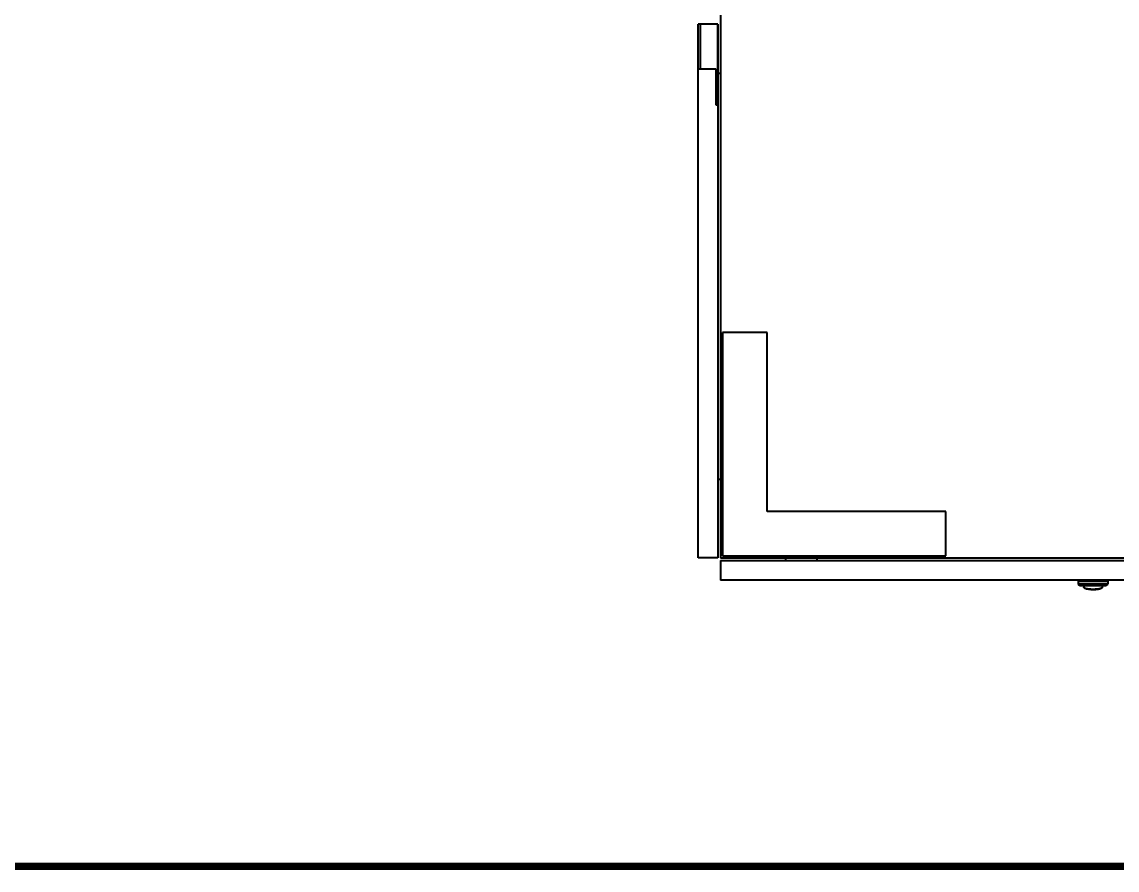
# Model space of a CAD drawing. Header units: millimetres. Extents: x 4969 to 37601, y -771 to 6478.
# Drawn here: x 18174 to 19400, y -630 to 319 of the extents above; entities that cross this region are included whole.
import ezdxf
from ezdxf.enums import TextEntityAlignment as Align

# ---------------------------------------------------------------- set-up
doc = ezdxf.new("R2010")
doc.units = ezdxf.units.MM
doc.header["$LTSCALE"] = 7
doc.header["$MEASUREMENT"] = 0
doc.layers.get('0').update_dxf_attribs({"linetype": 'CONTINUOUS'})
doc.layers.add('FORMAT-1', color=7, linetype='CONTINUOUS')
doc.layers.add('가시적인 것(ISO)', color=3, linetype='CONTINUOUS', lineweight=40)
doc.layers.add('가시적인 좁은 것(ISO)', color=3, linetype='CONTINUOUS', lineweight=35)
doc.styles.add('HAN', font='')
doc.styles.get('HAN').set_extended_font_data('GulimChe')

# ---------------------------------------------------------------- blocks, each defined once
blk = doc.blocks.new('format-a1')
at = {"layer": 'FORMAT-1', "color": 7, "const_width": 0.7}
blk.add_lwpolyline([(26, 10), (26, 592), (854, 592), (854, 10)], close=True, dxfattribs=at)
at = {"style": 'HAN'}
for tag, height, p in [('MODEL-NAME', 4.5, (811.39, 49.79)), ('SCALE', 4.05, (713.46, 41.94)), ('PART-NAME', 4.5, (811.39, 41.94)), ('DWG-NO', 4.5, (811.39, 34.02)), ('DRA-BY', 4.5, (623.33, 31.66)), ('CH-BY', 4.5, (648.06, 31.66)), ('APP-BY', 4.5, (672.8, 31.66)), ('관련업체명', 4.5, (733.83, 16.64)), ('DRA-DATE', 3.75, (623.33, 13.71)), ('CH-DATE', 3.75, (648.06, 13.71)), ('APP-DATE', 3.75, (672.8, 13.71))]:
    blk.add_attdef(tag, text='', height=height, dxfattribs=at).set_placement(p, align=Align.MIDDLE_CENTER)

msp = doc.modelspace()

# ---------------------------------------------------------------- linework, layer by layer
at = {"layer": '가시적인 것(ISO)'}
for p, q in [((18956.326, 919.387), (18956.326, -280.613)), ((18953.286, 316.887), (18931.286, 316.887)), ((18931.286, -280.613), (18931.286, 316.887)), ((18933.586, 316.887), (18933.586, 266.887)), ((18953.286, 226.887), (18953.286, 316.887)), ((18953.286, 316.887), (18953.286, -280.613)), ((18931.286, 266.887), (18950.986, 266.887)), ((18950.986, 266.887), (18950.986, 226.387)), ((18956.326, 261.687), (18953.286, 261.687)), ((18956.326, 261.687), (18953.286, 261.687)), ((18953.286, 226.887), (18950.986, 226.887)), ((18950.986, 226.387), (18953.286, 226.387)), ((19008.326, -28.313), (18958.626, -28.313)), ((18958.626, -28.313), (18958.626, -278.313)), ((19008.326, -228.613), (19008.326, -28.313)), ((18956.326, -192.913), (18953.286, -192.913)), ((19208.626, -228.613), (19008.326, -228.613)), ((19208.626, -278.313), (19208.626, -228.613)), ((18953.286, -280.613), (18931.286, -280.613)), ((18956.326, -280.613), (20356.326, -280.613)), ((18958.626, -278.313), (19208.626, -278.313)), ((19029.026, -280.613), (19029.026, -283.613)), ((19064.026, -280.613), (19064.026, -283.613)), ((18956.326, -283.613), (20356.326, -283.613)), ((18956.326, -283.613), (18956.326, -305.613)), ((20356.326, -305.613), (18956.326, -305.613)), ((19357.476, -305.613), (19357.476, -306.613)), ((19389.176, -305.613), (19389.176, -306.613)), ((19356.726, -306.913), (19389.926, -306.913)), ((19356.726, -306.913), (19356.75, -309.631)), ((19357.476, -306.613), (19389.176, -306.613)), ((19358.326, -306.913), (19358.326, -306.763)), ((19358.75, -311.613), (19387.902, -311.613)), ((19362.994, -311.613), (19363.06, -313.524)), ((19383.658, -311.613), (19383.592, -313.524)), ((19388.326, -306.913), (19388.326, -306.763)), ((19389.926, -306.913), (19389.902, -309.631))]:
    msp.add_line(p, q, dxfattribs=at)
for centre, radius, start, end in [((19358.75, -309.613), 2, 180.5, 270), ((19358.476, -306.763), 0.15, 90, 180), ((19387.902, -309.613), 2, 270, 359.5), ((19388.176, -306.763), 0.15, 0, 90)]:
    msp.add_arc(centre, radius, start, end, dxfattribs=at)
msp.add_ellipse((19364.009, -313.495), major_axis=(-0.949, 0.047), ratio=0.97568374, start_param=0.08237041, end_param=0.08238263, dxfattribs=at)
msp.add_open_spline([(19383.592, -313.524), (19383.582, -313.796), (19383.488, -314.059), (19383.219, -314.477), (19383.048, -314.641), (19382.533, -315.024), (19382.142, -315.205), (19380.951, -315.623), (19380.017, -315.833), (19378.019, -316.131), (19376.972, -316.235), (19374.893, -316.355), (19373.842, -316.378), (19371.808, -316.356), (19370.8, -316.311), (19368.921, -316.16), (19368.029, -316.052), (19366.434, -315.782), (19365.722, -315.616), (19364.5, -315.214), (19363.999, -314.988), (19363.464, -314.497), (19363.337, -314.348), (19363.137, -313.98), (19363.068, -313.754), (19363.06, -313.524)], degree=3, knots=[0, 0, 0, 0, 0.14515336, 0.14515336, 0.29290717, 0.29290717, 0.55374891, 0.55374891, 0.95337748, 0.95337748, 1.29200316, 1.29200316, 1.60114001, 1.60114001, 1.90300508, 1.90300508, 2.20627702, 2.20627702, 2.51941739, 2.51941739, 2.85972831, 2.85972831, 2.97802664, 2.97802664, 3.10114972, 3.10114972, 3.10114972, 3.10114972], dxfattribs=at)
at = {"layer": '가시적인 좁은 것(ISO)'}
for p, q in [((19356.75, -309.631), (19389.902, -309.631)), ((19388.326, -306.763), (19358.326, -306.763))]:
    msp.add_line(p, q, dxfattribs=at)
msp.add_open_spline([(19383.592, -313.524), (19383.591, -313.556), (19383.586, -313.589), (19383.577, -313.621), (19383.569, -313.653), (19383.556, -313.685), (19383.54, -313.718), (19383.524, -313.75), (19383.505, -313.782), (19383.482, -313.814), (19383.458, -313.846), (19383.431, -313.878), (19383.401, -313.909), (19383.37, -313.941), (19383.336, -313.973), (19383.298, -314.004), (19383.26, -314.035), (19383.219, -314.067), (19383.174, -314.098), (19383.129, -314.129), (19383.08, -314.159), (19383.029, -314.19), (19382.977, -314.22), (19382.921, -314.251), (19382.862, -314.281), (19382.804, -314.31), (19382.741, -314.34), (19382.676, -314.37), (19382.61, -314.399), (19382.541, -314.428), (19382.469, -314.457), (19382.397, -314.485), (19382.322, -314.514), (19382.243, -314.542), (19382.165, -314.57), (19382.083, -314.597), (19381.999, -314.624), (19381.914, -314.652), (19381.826, -314.678), (19381.735, -314.705), (19381.645, -314.731), (19381.551, -314.757), (19381.455, -314.782), (19381.358, -314.808), (19381.259, -314.833), (19381.157, -314.857), (19381.055, -314.882), (19380.95, -314.906), (19380.843, -314.929), (19380.736, -314.953), (19380.626, -314.976), (19380.513, -314.998), (19380.401, -315.021), (19380.286, -315.043), (19380.169, -315.064), (19380.052, -315.085), (19379.932, -315.106), (19379.81, -315.126), (19379.689, -315.147), (19379.565, -315.166), (19379.439, -315.185), (19379.313, -315.204), (19379.185, -315.223), (19379.055, -315.241), (19378.925, -315.258), (19378.793, -315.276), (19378.659, -315.292), (19378.525, -315.309), (19378.39, -315.325), (19378.253, -315.34), (19378.115, -315.355), (19377.977, -315.37), (19377.836, -315.384), (19377.696, -315.398), (19377.554, -315.412), (19377.411, -315.424), (19377.268, -315.437), (19377.123, -315.449), (19376.978, -315.46), (19376.832, -315.472), (19376.685, -315.482), (19376.537, -315.492), (19376.389, -315.502), (19376.24, -315.512), (19376.09, -315.52), (19375.94, -315.529), (19375.789, -315.537), (19375.638, -315.544), (19375.486, -315.551), (19375.334, -315.557), (19375.181, -315.563), (19375.028, -315.569), (19374.874, -315.574), (19374.72, -315.578), (19374.566, -315.583), (19374.412, -315.586), (19374.257, -315.589), (19374.102, -315.592), (19373.947, -315.594), (19373.792, -315.596), (19373.637, -315.597), (19373.481, -315.598), (19373.326, -315.598), (19373.171, -315.598), (19373.015, -315.597), (19372.86, -315.596), (19372.705, -315.594), (19372.55, -315.592), (19372.395, -315.589), (19372.24, -315.586), (19372.086, -315.583), (19371.932, -315.578), (19371.778, -315.574), (19371.624, -315.569), (19371.471, -315.563), (19371.318, -315.557), (19371.166, -315.551), (19371.014, -315.544), (19370.863, -315.537), (19370.712, -315.529), (19370.562, -315.52), (19370.412, -315.512), (19370.263, -315.502), (19370.115, -315.492), (19369.967, -315.482), (19369.82, -315.472), (19369.674, -315.46), (19369.529, -315.449), (19369.384, -315.437), (19369.241, -315.424), (19369.098, -315.412), (19368.956, -315.398), (19368.816, -315.384), (19368.675, -315.37), (19368.537, -315.355), (19368.399, -315.34), (19368.262, -315.325), (19368.127, -315.309), (19367.993, -315.292), (19367.859, -315.276), (19367.727, -315.258), (19367.597, -315.241), (19367.467, -315.223), (19367.339, -315.204), (19367.213, -315.185), (19367.087, -315.166), (19366.963, -315.147), (19366.842, -315.126), (19366.72, -315.106), (19366.6, -315.085), (19366.483, -315.064), (19366.366, -315.043), (19366.251, -315.021), (19366.139, -314.998), (19366.026, -314.976), (19365.916, -314.953), (19365.809, -314.929), (19365.702, -314.906), (19365.597, -314.882), (19365.495, -314.857), (19365.393, -314.833), (19365.294, -314.808), (19365.197, -314.782), (19365.101, -314.757), (19365.007, -314.731), (19364.917, -314.705), (19364.826, -314.678), (19364.738, -314.652), (19364.653, -314.624), (19364.569, -314.597), (19364.487, -314.57), (19364.409, -314.542), (19364.33, -314.514), (19364.255, -314.485), (19364.183, -314.457), (19364.111, -314.428), (19364.042, -314.399), (19363.976, -314.37), (19363.911, -314.34), (19363.848, -314.31), (19363.79, -314.281), (19363.731, -314.251), (19363.675, -314.22), (19363.623, -314.19), (19363.572, -314.159), (19363.523, -314.129), (19363.478, -314.098), (19363.433, -314.067), (19363.392, -314.035), (19363.354, -314.004), (19363.316, -313.973), (19363.282, -313.941), (19363.251, -313.909), (19363.221, -313.878), (19363.194, -313.846), (19363.17, -313.814), (19363.147, -313.782), (19363.128, -313.75), (19363.112, -313.718), (19363.096, -313.685), (19363.083, -313.653), (19363.075, -313.621), (19363.066, -313.589), (19363.061, -313.556), (19363.06, -313.524)], degree=3, knots=[0, 0, 0, 0, 0.014705882, 0.014705882, 0.014705882, 0.029411765, 0.029411765, 0.029411765, 0.044117647, 0.044117647, 0.044117647, 0.058823529, 0.058823529, 0.058823529, 0.073529412, 0.073529412, 0.073529412, 0.088235294, 0.088235294, 0.088235294, 0.102941176, 0.102941176, 0.102941176, 0.117647059, 0.117647059, 0.117647059, 0.132352941, 0.132352941, 0.132352941, 0.147058824, 0.147058824, 0.147058824, 0.161764706, 0.161764706, 0.161764706, 0.176470588, 0.176470588, 0.176470588, 0.191176471, 0.191176471, 0.191176471, 0.205882353, 0.205882353, 0.205882353, 0.220588235, 0.220588235, 0.220588235, 0.235294118, 0.235294118, 0.235294118, 0.25, 0.25, 0.25, 0.264705882, 0.264705882, 0.264705882, 0.279411765, 0.279411765, 0.279411765, 0.294117647, 0.294117647, 0.294117647, 0.308823529, 0.308823529, 0.308823529, 0.323529412, 0.323529412, 0.323529412, 0.338235294, 0.338235294, 0.338235294, 0.352941176, 0.352941176, 0.352941176, 0.367647059, 0.367647059, 0.367647059, 0.382352941, 0.382352941, 0.382352941, 0.397058824, 0.397058824, 0.397058824, 0.411764706, 0.411764706, 0.411764706, 0.426470588, 0.426470588, 0.426470588, 0.441176471, 0.441176471, 0.441176471, 0.455882353, 0.455882353, 0.455882353, 0.470588235, 0.470588235, 0.470588235, 0.485294118, 0.485294118, 0.485294118, 0.5, 0.5, 0.5, 0.514705882, 0.514705882, 0.514705882, 0.529411765, 0.529411765, 0.529411765, 0.544117647, 0.544117647, 0.544117647, 0.558823529, 0.558823529, 0.558823529, 0.573529412, 0.573529412, 0.573529412, 0.588235294, 0.588235294, 0.588235294, 0.602941176, 0.602941176, 0.602941176, 0.617647059, 0.617647059, 0.617647059, 0.632352941, 0.632352941, 0.632352941, 0.647058824, 0.647058824, 0.647058824, 0.661764706, 0.661764706, 0.661764706, 0.676470588, 0.676470588, 0.676470588, 0.691176471, 0.691176471, 0.691176471, 0.705882353, 0.705882353, 0.705882353, 0.720588235, 0.720588235, 0.720588235, 0.735294118, 0.735294118, 0.735294118, 0.75, 0.75, 0.75, 0.764705882, 0.764705882, 0.764705882, 0.779411765, 0.779411765, 0.779411765, 0.794117647, 0.794117647, 0.794117647, 0.808823529, 0.808823529, 0.808823529, 0.823529412, 0.823529412, 0.823529412, 0.838235294, 0.838235294, 0.838235294, 0.852941176, 0.852941176, 0.852941176, 0.867647059, 0.867647059, 0.867647059, 0.882352941, 0.882352941, 0.882352941, 0.897058824, 0.897058824, 0.897058824, 0.911764706, 0.911764706, 0.911764706, 0.926470588, 0.926470588, 0.926470588, 0.941176471, 0.941176471, 0.941176471, 0.955882353, 0.955882353, 0.955882353, 0.970588235, 0.970588235, 0.970588235, 0.985294118, 0.985294118, 0.985294118, 0.999999747, 0.999999747, 0.999999747, 0.999999747], dxfattribs=at)

# ---------------------------------------------------------------- block references
at = {"xscale": 12, "yscale": 12, "zscale": 12}
msp.add_blockref('format-a1', (15544.635, -746.069), dxfattribs=at)

doc.saveas('drawing.dxf')
